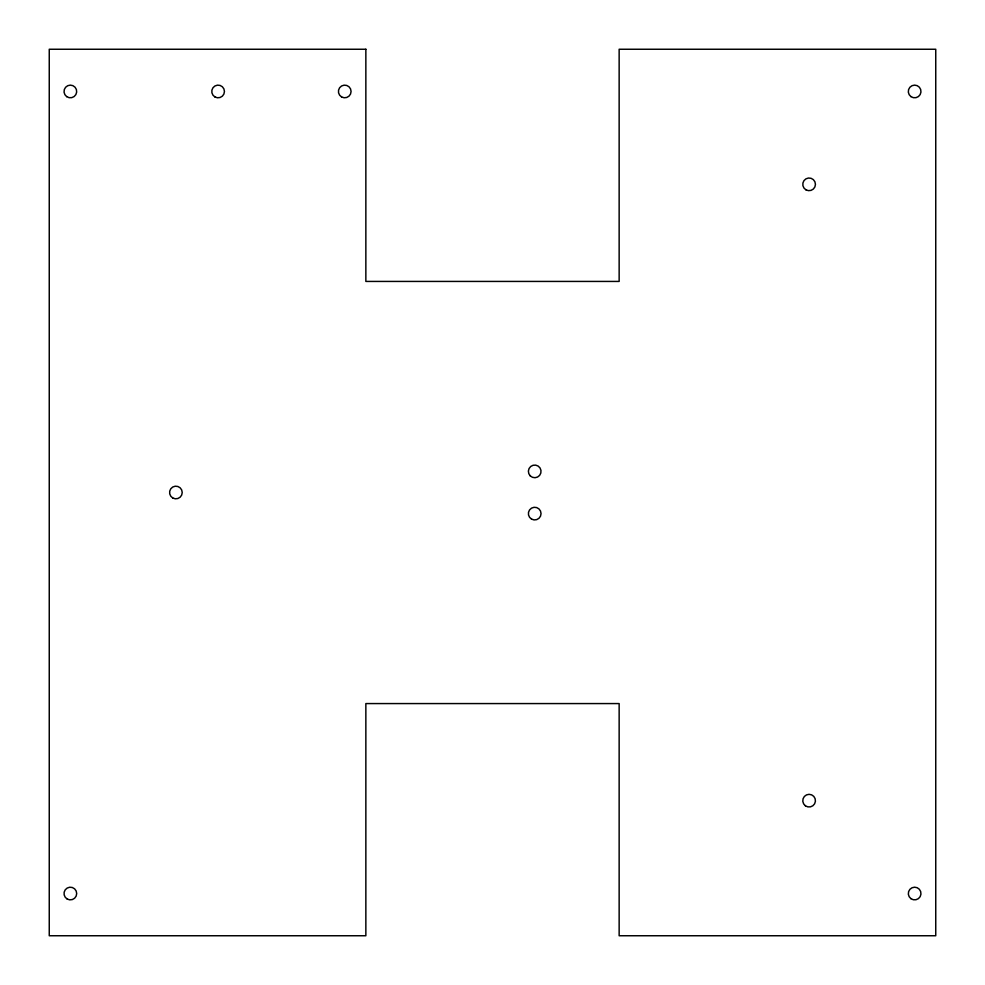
<?xml version="1.0" encoding="UTF-8"?>
<svg xmlns="http://www.w3.org/2000/svg" width="985" height="985" viewBox="0 0 985 985"><rect width="100%" height="100%" fill="white"/><g stroke="black" fill="none" stroke-linecap="round" stroke-linejoin="round"><path stroke-width="1.48" d="M365.854 49.25L49.25 49.25L49.25 935.75L365.854 935.75L365.854 703.573L619.146 703.573L619.146 935.75L935.75 935.75L935.75 49.25L619.146 49.25L619.146 281.427L365.854 281.427L365.854 49.25M66.672 96.616A6.329 6.329 0 0 0 76.658 92.085A6.329 6.329 0 0 0 67.743 85.695A6.329 6.329 0 0 0 66.672 96.616M172.732 497.979A6.329 6.329 0 0 0 182.225 492.5A6.329 6.329 0 0 0 172.732 487.021A6.329 6.329 0 0 0 172.732 497.979M910.953 96.616A6.329 6.329 0 0 0 920.95 92.085A6.329 6.329 0 0 0 912.024 85.695A6.329 6.329 0 0 0 910.953 96.616M910.953 898.677A6.329 6.329 0 0 0 920.95 894.158A6.329 6.329 0 0 0 912.024 887.768A6.329 6.329 0 0 0 910.953 898.677M67.189 899.022A6.329 6.329 0 0 0 76.695 893.53A6.329 6.329 0 0 0 67.189 888.051A6.329 6.329 0 0 0 67.189 899.022M805.939 189.822A6.329 6.329 0 0 0 815.445 184.33A6.329 6.329 0 0 0 805.939 178.851A6.329 6.329 0 0 0 805.939 189.822M805.422 805.816A6.329 6.329 0 0 0 815.408 801.285A6.329 6.329 0 0 0 806.493 794.895A6.329 6.329 0 0 0 805.422 805.816M214.939 96.949A6.329 6.329 0 0 0 224.445 91.47A6.329 6.329 0 0 0 214.939 85.978A6.329 6.329 0 0 0 214.939 96.949M341.586 96.949A6.329 6.329 0 0 0 351.079 91.47A6.329 6.329 0 0 0 341.586 85.978A6.329 6.329 0 0 0 341.586 96.949M530.238 475.866A6.329 6.329 0 0 0 540.827 473.034A6.329 6.329 0 0 0 533.07 465.277A6.329 6.329 0 0 0 530.238 475.866M531.543 519.095A6.329 6.329 0 0 0 541.048 513.604A6.329 6.329 0 0 0 531.543 508.125A6.329 6.329 0 0 0 531.543 519.095"/></g></svg>
